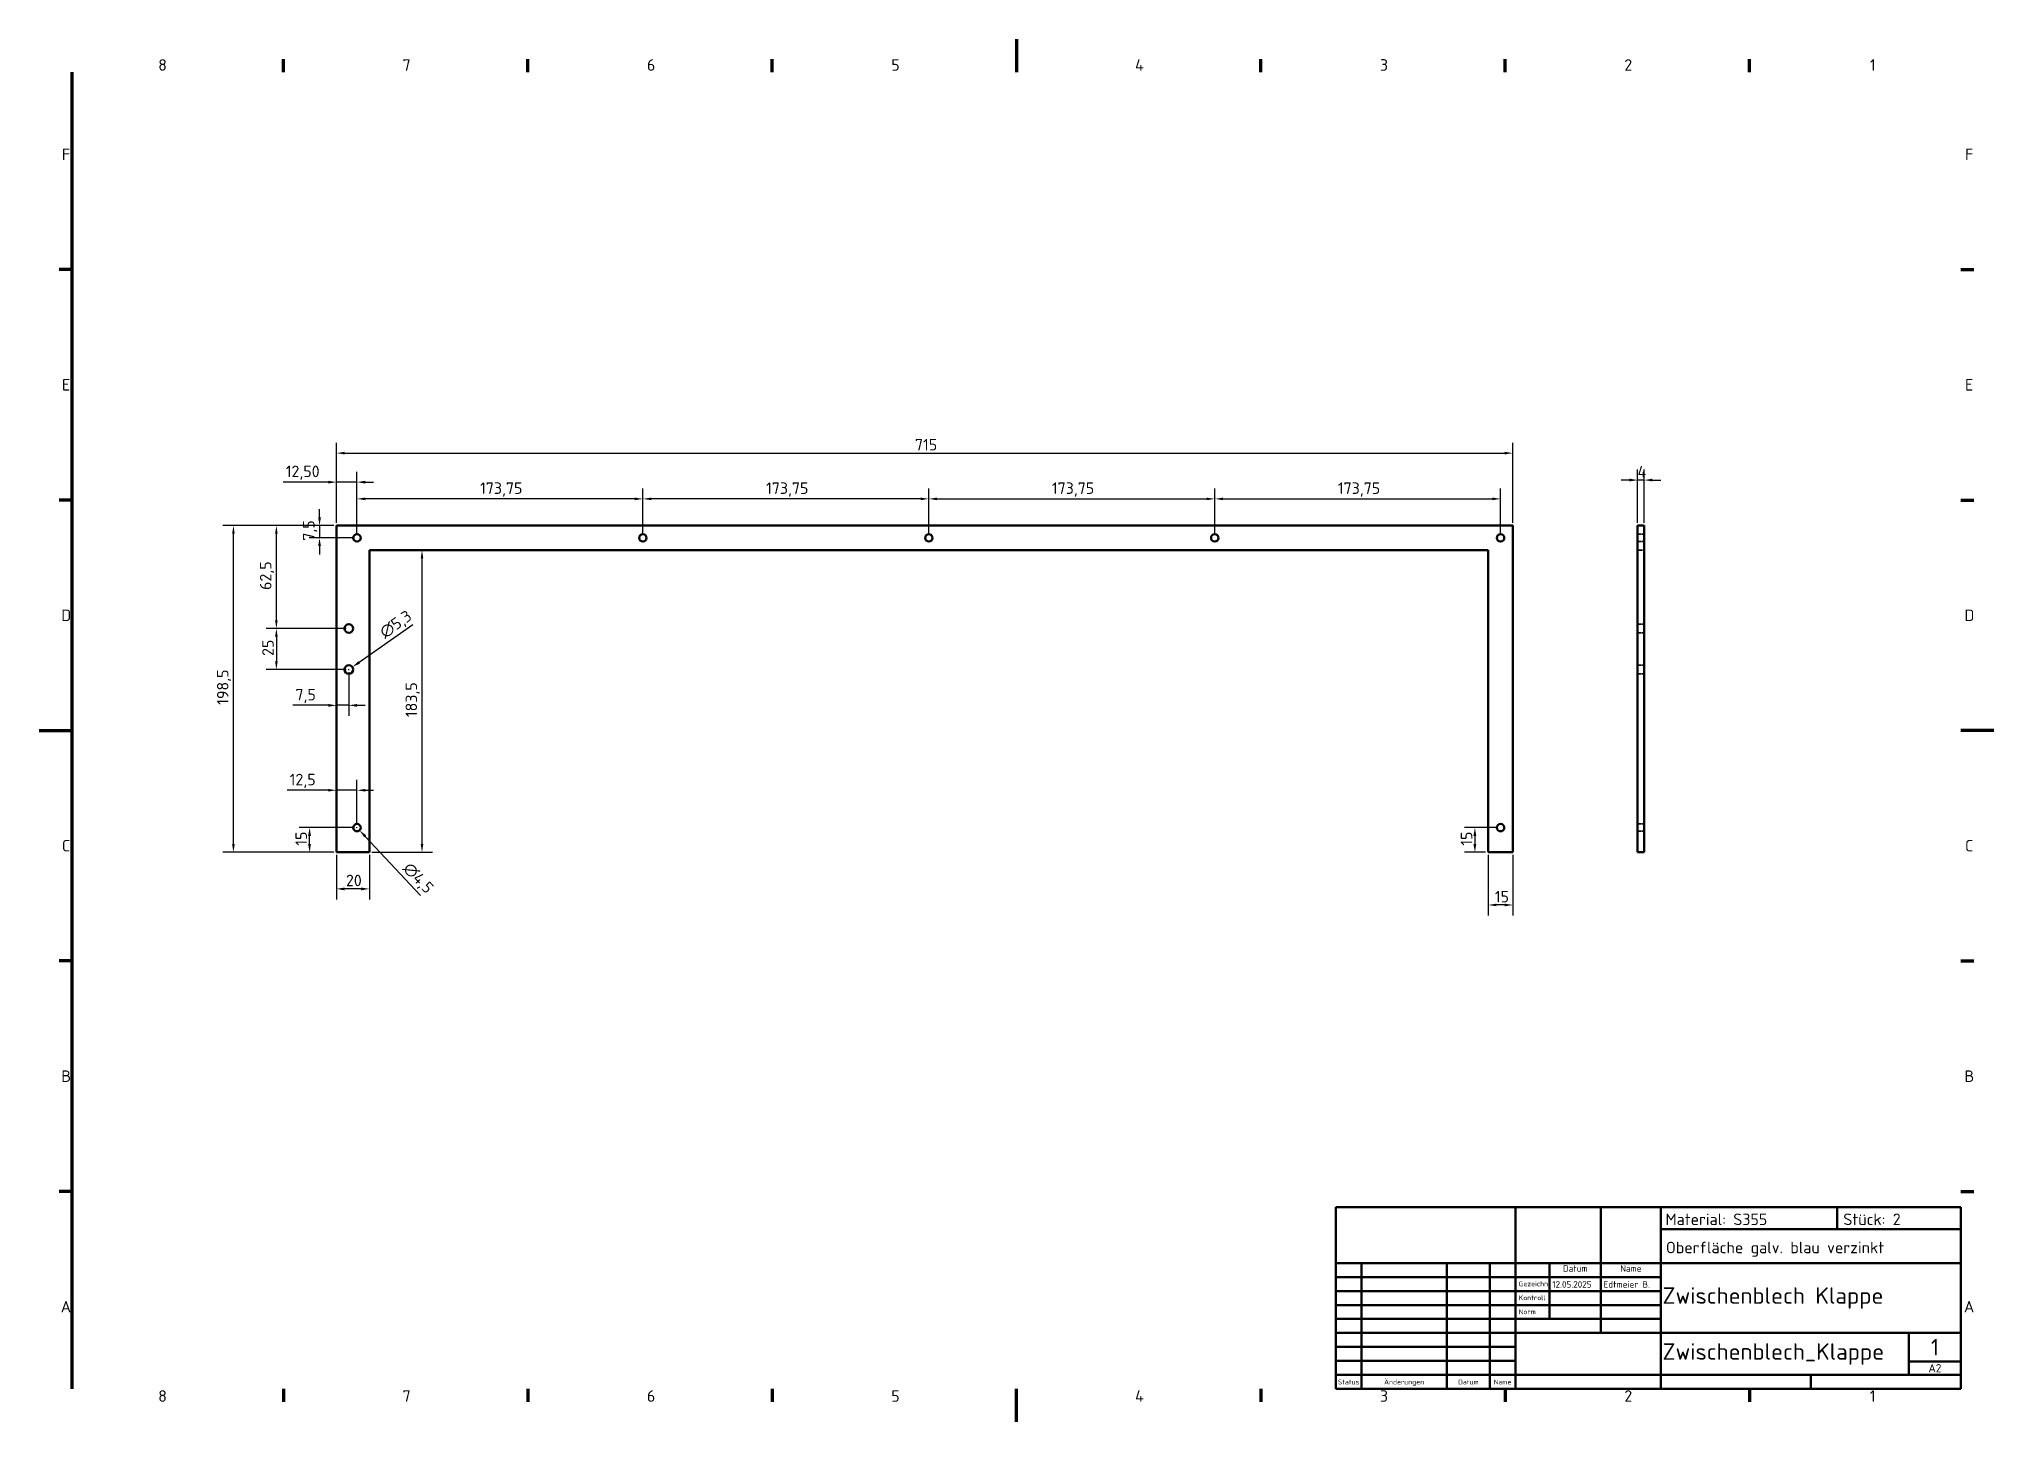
# Model space of a CAD drawing. Header units: millimetres. Extents: x 0 to 1188, y 0 to 840.
import ezdxf
from ezdxf.enums import TextEntityAlignment as Align

# ---------------------------------------------------------------- set-up
doc = ezdxf.new("R2010")
doc.units = ezdxf.units.MM
doc.header["$LTSCALE"] = 2
doc.linetypes.add('DASHED', pattern=[0.2067, 0.1654, -0.0413])
for name, color, linetype, lineweight in [('Bemaßung (ISO)', 7, 'Continuous', 25), ('Rahmen (ISO)', 7, 'Continuous', 70), ('Sichtbar (ISO)', 7, 'Continuous', 50), ('Symbol (ISO)', 7, 'Continuous', 25), ('Titel (ISO)', 7, 'Continuous', 50), ('Verdeckt (ISO)', 7, 'DASHED', 35)]:
    doc.layers.add(name, color=color, linetype=linetype, lineweight=lineweight)
doc.styles.add('Notiztext (DIN)', font='isocpeur.ttf')
doc.styles.add('Textstil11', font='isocpeur.ttf')
doc.styles.add('Textstil13', font='isocpeur.ttf')
doc.styles.add('Textstil14', font='isocpeur.ttf')
doc.styles.add('Textstil19', font='isocpeur.ttf')
doc.dimstyles.new('Standard (DIN)', dxfattribs={"dimscale": 2, "dimtxt": 3.5, "dimasz": 2.5, "dimexe": 3.175, "dimexo": 0.8, "dimgap": 0.8, "dimtad": 1, "dimrnd": 1e-08, "dimzin": 0, "dimtxsty": 'Notiztext (DIN)', "dimcen": 0.09, "dimdle": 10, "dimclrd": 256, "dimclre": 256, "dimclrt": 256, "dimadec": 0, "dimazin": 0, "dimtfac": 1, "dimtmove": 0, "dimatfit": 3, "dimfxl": 0, "dimtolj": 1, "dimtzin": 0, "dimlwd": -1, "dimlwe": -1, "dimarcsym": 0})

# ---------------------------------------------------------------- blocks, each defined once
blk = doc.blocks.new('Ränder Vorgaberahmen')
at = {"layer": 'Rahmen (ISO)'}
for p, q in [((74.25, 410), (74.25, 413.9)), ((148.5, 410), (148.5, 413.9)), ((222.75, 410), (222.75, 413.9)), ((371.25, 410), (371.25, 413.9)), ((445.5, 410), (445.5, 413.9)), ((519.75, 410), (519.75, 413.9)), ((10, 350), (6.1, 350)), ((584, 350), (587.9, 350)), ((10, 280), (6.1, 280)), ((584, 280), (587.9, 280)), ((10, 140), (6.1, 140)), ((584, 140), (587.9, 140)), ((10, 70), (6.1, 70)), ((584, 70), (587.9, 70)), ((74.25, 10), (74.25, 6.1)), ((148.5, 10), (148.5, 6.1)), ((222.75, 10), (222.75, 6.1)), ((371.25, 10), (371.25, 6.1)), ((445.5, 10), (445.5, 6.1)), ((519.75, 10), (519.75, 6.1))]:
    blk.add_line(p, q, dxfattribs=at)
at = {"layer": 'Rahmen (ISO)', "flags": 128}
for points in [[(297, 420), (297, 410)], [(10, 10), (10, 410)], [(0, 210), (10, 210)], [(594, 210), (584, 210)], [(297, 0), (297, 10)]]:
    blk.add_lwpolyline(points, dxfattribs=at)
at = {"layer": 'Rahmen (ISO)', "char_height": 3.5, "attachment_point": 7, "style": 'Notiztext (DIN)'}
for s, insert in [('8', (36.2, 410.4)), ('7', (110.45, 410.4)), ('6', (184.7, 410.4)), ('5', (258.95, 410.4)), ('4', (333.03, 410.4)), ('3', (407.45, 410.4)), ('2', (481.7, 410.4)), ('1', (556.3, 410.4)), ('F', (6.93, 383.25)), ('F', (585.23, 383.25)), ('E', (6.93, 313.25)), ('E', (585.23, 313.25)), ('D', (6.75, 243.25)), ('D', (585.05, 243.25)), ('C', (6.93, 173.25)), ('C', (585.23, 173.25)), ('B', (6.75, 103.25)), ('B', (585.05, 103.25)), ('A', (6.58, 33.25)), ('A', (584.88, 33.25)), ('8', (36.2, 6.1)), ('7', (110.45, 6.1)), ('6', (184.7, 6.1)), ('5', (258.95, 6.1)), ('4', (333.03, 6.1)), ('3', (407.45, 6.1)), ('2', (481.7, 6.1)), ('1', (556.3, 6.1))]:
    blk.add_mtext(s, dxfattribs=dict(at, insert=insert))
blk = doc.blocks.new('Schriftfelder DIN')
at = {"layer": 'Titel (ISO)'}
for p, q in [((288.4, 155.08), (98.4, 155.08)), ((98.4, 155.08), (98.4, 99.83)), ((153, 99.83), (153, 155.08)), ((179, 138.08), (179, 155.08)), ((197.2, 99.83), (197.2, 155.08)), ((250.8, 148.33), (250.8, 155.08)), ((288.4, 99.83), (288.4, 155.08)), ((197.2, 148.33), (288.4, 148.33)), ((98.4, 138.08), (288.4, 138.08)), ((106.2, 99.83), (106.2, 138.08)), ((132.2, 99.83), (132.2, 138.08)), ((145.2, 99.83), (145.2, 138.08)), ((163.4, 121.08), (163.4, 138.08)), ((179, 116.83), (179, 138.08)), ((98.4, 133.83), (153, 133.83)), ((153, 133.83), (197.2, 133.83)), ((98.4, 129.58), (153, 129.58)), ((98.4, 125.33), (153, 125.33)), ((153, 129.58), (197.2, 129.58)), ((153, 125.33), (197.2, 125.33)), ((98.4, 121.08), (153, 121.08)), ((153, 121.08), (197.2, 121.08)), ((98.4, 116.83), (153, 116.83)), ((153, 116.83), (288.4, 116.83)), ((272.6, 104.08), (272.6, 116.83)), ((98.4, 112.58), (153, 112.58)), ((153, 108.33), (98.4, 108.33)), ((272.6, 108.22), (288.4, 108.22)), ((98.4, 104.08), (153, 104.08)), ((153, 104.08), (197.2, 104.08)), ((197.2, 104.08), (288.4, 104.08)), ((242.8, 99.83), (242.8, 104.08)), ((98.4, 99.83), (288.4, 99.83))]:
    blk.add_line(p, q, dxfattribs=at)
at = {"layer": 'Titel (ISO)', "style": 'Textstil14'}
for s, p in [('Datum', (171.2, 134.83)), ('Name', (188.1, 134.83))]:
    blk.add_text(s, height=2, dxfattribs=at).set_placement(p, align=Align.BOTTOM_CENTER)
at = {"layer": 'Titel (ISO)', "style": 'Textstil13'}
for s, p in [('Gezeichn', (154, 130.58)), ('Kontroll', (154, 126.33)), ('Norm', (154, 122.08))]:
    blk.add_text(s, height=1.5, dxfattribs=at).set_placement(p, align=Align.BOTTOM_LEFT)
for s, p in [('Status', (102.3, 101.95)), ('Änderungen', (119.2, 101.95)), ('Datum', (138.7, 101.95)), ('Name', (149.1, 101.95))]:
    blk.add_text(s, height=1.5, dxfattribs=at).set_placement(p, align=Align.MIDDLE_CENTER)
at = {"layer": 'Titel (ISO)'}
for tag, p, height, style in [('ERSTELLUNGSDATUM_001', (164.2, 130.58), 2, 'Textstil14'), ('AUTOR_001', (179.8, 130.58), 2, 'Textstil14'), ('TITEL_001', (197.7, 125.7), 5, 'Textstil11'), ('BAUTEILNUMMER_001', (197.7, 108.7), 5, 'Textstil11'), ('Blattnummer_001', (279.25, 110.02), 5, 'Textstil11'), ('Blattgröße_001', (278.51, 104.9), 2.49, 'Textstil19')]:
    blk.add_attdef(tag, p, '', height=height, dxfattribs=dict(at, style=style))
at = {"layer": 'Titel (ISO)', "style": 'Textstil14'}
for tag, p in [('KONTROLLDATUM', (164.4, 126.33)), ('KONTROLLIERT_VON', (180, 126.33)), ('GENEHM.DAT._KONSTR.', (164.4, 122.08)), ('KONSTR._GEN._VON', (180, 122.08))]:
    blk.add_attdef(tag, text='', height=2, dxfattribs=at).set_placement(p, align=Align.BOTTOM_LEFT)
blk = doc.blocks.new('*D5')
at = {"layer": 'Bemaßung (ISO)'}
for p, q in [((180.7, 546.1), (180.7, 594.8)), ((895.7, 546.1), (895.7, 594.8)), ((185.7, 588.5), (890.7, 588.5))]:
    blk.add_line(p, q, dxfattribs=at)
for points in [[(185.7, 589.3), (185.7, 587.7), (180.7, 588.5)], [(890.7, 589.3), (890.7, 587.7), (895.7, 588.5)]]:
    blk.add_solid(points, dxfattribs=at)
at = {"layer": 'Defpoints', "color": 0}
for p in [(895.7, 588.5), (180.7, 544.5), (895.7, 544.5)]:
    blk.add_point(p, dxfattribs=at)
at = {"layer": 'Bemaßung (ISO)', "insert": (532.3, 597.1), "char_height": 7, "attachment_point": 1, "style": 'Notiztext (DIN)'}
blk.add_mtext('\\A1;715', dxfattribs=at)
blk = doc.blocks.new('*D6')
at = {"layer": 'Bemaßung (ISO)'}
for p, q in [((179.1, 544.5), (111.7, 544.5)), ((118.1, 351), (118.1, 539.5)), ((179.1, 346), (111.7, 346))]:
    blk.add_line(p, q, dxfattribs=at)
for points in [[(117.3, 539.5), (118.9, 539.5), (118.1, 544.5)], [(117.3, 351), (118.9, 351), (118.1, 346)]]:
    blk.add_solid(points, dxfattribs=at)
at = {"layer": 'Defpoints', "color": 0}
for p in [(118.1, 544.5), (180.7, 544.5), (180.7, 346)]:
    blk.add_point(p, dxfattribs=at)
at = {"layer": 'Bemaßung (ISO)', "insert": (108.1, 435.6), "char_height": 7, "attachment_point": 1, "rotation": 90, "style": 'Notiztext (DIN)'}
blk.add_mtext('\\A1;198,5', dxfattribs=at)
blk = doc.blocks.new('*D7')
at = {"layer": 'Bemaßung (ISO)'}
for p, q in [((180.7, 344.4), (180.7, 317.4)), ((200.7, 344.4), (200.7, 317.4)), ((195.7, 323.8), (185.7, 323.8))]:
    blk.add_line(p, q, dxfattribs=at)
for points in [[(185.7, 324.6), (185.7, 322.9), (180.7, 323.8)], [(195.7, 324.6), (195.7, 322.9), (200.7, 323.8)]]:
    blk.add_solid(points, dxfattribs=at)
at = {"layer": 'Defpoints', "color": 0}
for p in [(180.7, 346), (200.7, 346), (180.7, 323.8)]:
    blk.add_point(p, dxfattribs=at)
at = {"layer": 'Bemaßung (ISO)', "insert": (186.5, 332.4), "char_height": 7, "attachment_point": 1, "style": 'Notiztext (DIN)'}
blk.add_mtext('\\A1;20', dxfattribs=at)
blk = doc.blocks.new('*D8')
at = {"layer": 'Bemaßung (ISO)'}
for p, q in [((880.7, 344.4), (880.7, 307.6)), ((895.7, 344.4), (895.7, 307.6)), ((890.7, 314), (885.7, 314))]:
    blk.add_line(p, q, dxfattribs=at)
for points in [[(885.7, 314.8), (885.7, 313.2), (880.7, 314)], [(890.7, 314.8), (890.7, 313.2), (895.7, 314)]]:
    blk.add_solid(points, dxfattribs=at)
at = {"layer": 'Defpoints', "color": 0}
for p in [(880.7, 346), (895.7, 346), (880.7, 314)]:
    blk.add_point(p, dxfattribs=at)
at = {"layer": 'Bemaßung (ISO)', "insert": (884.7, 322.6), "char_height": 7, "attachment_point": 1, "style": 'Notiztext (DIN)'}
blk.add_mtext('\\A1;15', dxfattribs=at)
blk = doc.blocks.new('*D9')
at = {"layer": 'Bemaßung (ISO)'}
for p, q in [((966.5, 572.1), (961.5, 572.1)), ((971.5, 546.1), (971.5, 578.5)), ((975.5, 572.1), (971.5, 572.1)), ((975.5, 546.1), (975.5, 578.5)), ((980.5, 572.1), (985.5, 572.1))]:
    blk.add_line(p, q, dxfattribs=at)
for points in [[(966.5, 573), (966.5, 571.3), (971.5, 572.1)], [(980.5, 573), (980.5, 571.3), (975.5, 572.1)]]:
    blk.add_solid(points, dxfattribs=at)
at = {"layer": 'Defpoints', "color": 0}
for p in [(971.5, 572.1), (971.5, 544.5), (975.5, 544.5)]:
    blk.add_point(p, dxfattribs=at)
at = {"layer": 'Bemaßung (ISO)', "insert": (971.4, 580.7), "char_height": 7, "attachment_point": 1, "style": 'Notiztext (DIN)'}
blk.add_mtext('\\A1;4', dxfattribs=at)
blk = doc.blocks.new('*D10')
at = {"layer": 'Bemaßung (ISO)'}
for p, q in [((232.7, 524.5), (232.7, 351)), ((202.3, 346), (239.1, 346))]:
    blk.add_line(p, q, dxfattribs=at)
for points in [[(231.9, 524.5), (233.5, 524.5), (232.7, 529.5)], [(231.9, 351), (233.5, 351), (232.7, 346)]]:
    blk.add_solid(points, dxfattribs=at)
at = {"layer": 'Defpoints', "color": 0}
for p in [(232.7, 529.5), (200.7, 346), (232.7, 346)]:
    blk.add_point(p, dxfattribs=at)
at = {"layer": 'Bemaßung (ISO)', "insert": (222.7, 428.1), "char_height": 7, "attachment_point": 1, "rotation": 90, "style": 'Notiztext (DIN)'}
blk.add_mtext('\\A1;183,5', dxfattribs=at)
blk = doc.blocks.new('*D11')
at = {"layer": 'Bemaßung (ISO)'}
for p, q in [((170.4, 549.5), (170.4, 554.5)), ((179.1, 544.5), (164.1, 544.5)), ((191.6, 537), (164.1, 537)), ((170.4, 544.5), (170.4, 537)), ((170.4, 532), (170.4, 527))]:
    blk.add_line(p, q, dxfattribs=at)
for points in [[(169.6, 549.5), (171.3, 549.5), (170.4, 544.5)], [(169.6, 532), (171.3, 532), (170.4, 537)]]:
    blk.add_solid(points, dxfattribs=at)
at = {"layer": 'Defpoints', "color": 0}
for p in [(170.4, 537), (180.7, 544.5), (193.2, 537)]:
    blk.add_point(p, dxfattribs=at)
at = {"layer": 'Bemaßung (ISO)', "insert": (160.4, 535.3), "char_height": 7, "attachment_point": 1, "rotation": 90, "style": 'Notiztext (DIN)'}
blk.add_mtext('\\A1;7,5', dxfattribs=at)
blk = doc.blocks.new('*D12')
at = {"layer": 'Bemaßung (ISO)'}
for p, q in [((179.1, 544.5), (137.9, 544.5)), ((144.2, 487), (144.2, 539.5)), ((186.6, 482), (137.9, 482))]:
    blk.add_line(p, q, dxfattribs=at)
for points in [[(143.4, 539.5), (145, 539.5), (144.2, 544.5)], [(143.4, 487), (145, 487), (144.2, 482)]]:
    blk.add_solid(points, dxfattribs=at)
at = {"layer": 'Defpoints', "color": 0}
for p in [(144.2, 544.5), (180.7, 544.5), (188.2, 482)]:
    blk.add_point(p, dxfattribs=at)
at = {"layer": 'Bemaßung (ISO)', "insert": (134.2, 505.4), "char_height": 7, "attachment_point": 1, "rotation": 90, "style": 'Notiztext (DIN)'}
blk.add_mtext('\\A1;62,5', dxfattribs=at)
blk = doc.blocks.new('*D13')
at = {"layer": 'Bemaßung (ISO)'}
for p, q in [((186.6, 482), (137.9, 482)), ((144.2, 477), (144.2, 462)), ((186.6, 457), (137.9, 457))]:
    blk.add_line(p, q, dxfattribs=at)
for points in [[(143.4, 477), (145, 477), (144.2, 482)], [(143.4, 462), (145, 462), (144.2, 457)]]:
    blk.add_solid(points, dxfattribs=at)
at = {"layer": 'Defpoints', "color": 0}
for p in [(188.2, 482), (144.2, 457), (188.2, 457)]:
    blk.add_point(p, dxfattribs=at)
at = {"layer": 'Bemaßung (ISO)', "insert": (135.6, 465.3), "char_height": 7, "attachment_point": 1, "rotation": 90, "style": 'Notiztext (DIN)'}
blk.add_mtext('\\A1;25', dxfattribs=at)
blk = doc.blocks.new('*D14')
at = {"layer": 'Bemaßung (ISO)'}
for p, q in [((188.2, 455.4), (188.2, 428.9)), ((175.7, 435.3), (154.2, 435.3)), ((188.2, 435.3), (180.7, 435.3)), ((193.2, 435.3), (198.2, 435.3))]:
    blk.add_line(p, q, dxfattribs=at)
for points in [[(175.7, 436.1), (175.7, 434.4), (180.7, 435.3)], [(193.2, 436.1), (193.2, 434.4), (188.2, 435.3)]]:
    blk.add_solid(points, dxfattribs=at)
at = {"layer": 'Defpoints', "color": 0}
for p in [(188.2, 457), (180.7, 435.3), (180.7, 432)]:
    blk.add_point(p, dxfattribs=at)
at = {"layer": 'Bemaßung (ISO)', "insert": (155.8, 445.3), "char_height": 7, "attachment_point": 1, "style": 'Notiztext (DIN)'}
blk.add_mtext('\\A1;7,5', dxfattribs=at)
blk = doc.blocks.new('*D15')
at = {"layer": 'Bemaßung (ISO)'}
for p, q in [((227.1, 484.2), (194.5, 461.4)), ((188, 457), (188.4, 457)), ((188.2, 456.8), (188.2, 457.2))]:
    blk.add_line(p, q, dxfattribs=at)
blk.add_solid([(194, 462.1), (195, 460.7), (190.4, 458.5)], dxfattribs=at)
at = {"layer": 'Defpoints', "color": 0}
for p in [(186, 455.5), (190.4, 458.5)]:
    blk.add_point(p, dxfattribs=at)
at = {"layer": 'Bemaßung (ISO)', "insert": (206, 481.6), "char_height": 7, "attachment_point": 1, "rotation": 34.9733, "style": 'Notiztext (DIN)'}
blk.add_mtext('\\A1;∅5,3', dxfattribs=at)
blk = doc.blocks.new('*D16')
at = {"layer": 'Bemaßung (ISO)'}
for p, q in [((191.6, 361), (158, 361)), ((179.1, 346), (158, 346)), ((164.4, 351), (164.4, 356))]:
    blk.add_line(p, q, dxfattribs=at)
for points in [[(163.5, 356), (165.2, 356), (164.4, 361)], [(163.5, 351), (165.2, 351), (164.4, 346)]]:
    blk.add_solid(points, dxfattribs=at)
at = {"layer": 'Defpoints', "color": 0}
for p in [(164.4, 361), (193.2, 361), (180.7, 346)]:
    blk.add_point(p, dxfattribs=at)
at = {"layer": 'Bemaßung (ISO)', "insert": (155.8, 350), "char_height": 7, "attachment_point": 1, "rotation": 90, "style": 'Notiztext (DIN)'}
blk.add_mtext('\\A1;15', dxfattribs=at)
blk = doc.blocks.new('*D17')
at = {"layer": 'Bemaßung (ISO)'}
for p, q in [((175.7, 383.7), (150.7, 383.7)), ((193.2, 383.7), (180.7, 383.7)), ((193.2, 362.6), (193.2, 390.1)), ((198.2, 383.7), (203.2, 383.7))]:
    blk.add_line(p, q, dxfattribs=at)
for points in [[(175.7, 384.5), (175.7, 382.9), (180.7, 383.7)], [(198.2, 384.5), (198.2, 382.9), (193.2, 383.7)]]:
    blk.add_solid(points, dxfattribs=at)
at = {"layer": 'Defpoints', "color": 0}
for p in [(180.7, 383.7), (180.7, 382.8), (193.2, 361)]:
    blk.add_point(p, dxfattribs=at)
at = {"layer": 'Bemaßung (ISO)', "insert": (152.3, 393.7), "char_height": 7, "attachment_point": 1, "style": 'Notiztext (DIN)'}
blk.add_mtext('\\A1;12,5', dxfattribs=at)
blk = doc.blocks.new('*D18')
at = {"layer": 'Bemaßung (ISO)'}
for p, q in [((193, 361), (193.4, 361)), ((193.2, 360.8), (193.2, 361.2)), ((231.8, 319.7), (198.2, 355.7))]:
    blk.add_line(p, q, dxfattribs=at)
blk.add_solid([(198.8, 356.3), (197.6, 355.1), (194.7, 359.4)], dxfattribs=at)
at = {"layer": 'Defpoints', "color": 0}
for p in [(191.7, 362.6), (194.7, 359.4)]:
    blk.add_point(p, dxfattribs=at)
at = {"layer": 'Bemaßung (ISO)', "insert": (225.9, 340.7), "char_height": 7, "attachment_point": 1, "rotation": 313.0595, "style": 'Notiztext (DIN)'}
blk.add_mtext('\\A1;∅4,5', dxfattribs=at)
blk = doc.blocks.new('*D19')
at = {"layer": 'Bemaßung (ISO)'}
for p, q in [((540.7, 538.6), (540.7, 567)), ((545.7, 560.7), (709.5, 560.7)), ((714.5, 538.6), (714.5, 567))]:
    blk.add_line(p, q, dxfattribs=at)
for points in [[(545.7, 561.5), (545.7, 559.9), (540.7, 560.7)], [(709.5, 561.5), (709.5, 559.9), (714.5, 560.7)]]:
    blk.add_solid(points, dxfattribs=at)
at = {"layer": 'Defpoints', "color": 0}
for p in [(714.5, 560.7), (540.7, 537), (714.5, 537)]:
    blk.add_point(p, dxfattribs=at)
at = {"layer": 'Bemaßung (ISO)', "insert": (615.5, 570.7), "char_height": 7, "attachment_point": 1, "style": 'Notiztext (DIN)'}
blk.add_mtext('\\A1;173,75', dxfattribs=at)
blk = doc.blocks.new('*D20')
at = {"layer": 'Bemaßung (ISO)'}
for p, q in [((714.5, 538.6), (714.5, 567)), ((719.5, 560.7), (883.2, 560.7)), ((888.2, 538.6), (888.2, 567))]:
    blk.add_line(p, q, dxfattribs=at)
for points in [[(719.5, 561.5), (719.5, 559.9), (714.5, 560.7)], [(883.2, 561.5), (883.2, 559.9), (888.2, 560.7)]]:
    blk.add_solid(points, dxfattribs=at)
at = {"layer": 'Defpoints', "color": 0}
for p in [(888.2, 560.7), (714.5, 537), (888.2, 537)]:
    blk.add_point(p, dxfattribs=at)
at = {"layer": 'Bemaßung (ISO)', "insert": (789.3, 570.7), "char_height": 7, "attachment_point": 1, "style": 'Notiztext (DIN)'}
blk.add_mtext('\\A1;173,75', dxfattribs=at)
blk = doc.blocks.new('*D21')
at = {"layer": 'Bemaßung (ISO)'}
for p, q in [((367, 538.6), (367, 567)), ((535.7, 560.7), (372, 560.7)), ((540.7, 538.6), (540.7, 567))]:
    blk.add_line(p, q, dxfattribs=at)
for points in [[(372, 561.5), (372, 559.9), (367, 560.7)], [(535.7, 561.5), (535.7, 559.9), (540.7, 560.7)]]:
    blk.add_solid(points, dxfattribs=at)
at = {"layer": 'Defpoints', "color": 0}
for p in [(367, 560.7), (367, 537), (540.7, 537)]:
    blk.add_point(p, dxfattribs=at)
at = {"layer": 'Bemaßung (ISO)', "insert": (441.8, 570.7), "char_height": 7, "attachment_point": 1, "style": 'Notiztext (DIN)'}
blk.add_mtext('\\A1;173,75', dxfattribs=at)
blk = doc.blocks.new('*D22')
at = {"layer": 'Bemaßung (ISO)'}
for p, q in [((193.2, 538.6), (193.2, 567)), ((362, 560.7), (198.2, 560.7)), ((367, 538.6), (367, 567))]:
    blk.add_line(p, q, dxfattribs=at)
for points in [[(198.2, 561.5), (198.2, 559.9), (193.2, 560.7)], [(362, 561.5), (362, 559.9), (367, 560.7)]]:
    blk.add_solid(points, dxfattribs=at)
at = {"layer": 'Defpoints', "color": 0}
for p in [(193.2, 560.7), (193.2, 537), (367, 537)]:
    blk.add_point(p, dxfattribs=at)
at = {"layer": 'Bemaßung (ISO)', "insert": (268, 570.7), "char_height": 7, "attachment_point": 1, "style": 'Notiztext (DIN)'}
blk.add_mtext('\\A1;173,75', dxfattribs=at)
blk = doc.blocks.new('*D23')
at = {"layer": 'Bemaßung (ISO)'}
for p, q in [((175.7, 570.9), (148.3, 570.9)), ((180.7, 546.1), (180.7, 577.2)), ((193.2, 570.9), (180.7, 570.9)), ((193.2, 538.6), (193.2, 577.2)), ((198.2, 570.9), (203.2, 570.9))]:
    blk.add_line(p, q, dxfattribs=at)
for points in [[(175.7, 571.7), (175.7, 570), (180.7, 570.9)], [(198.2, 571.7), (198.2, 570), (193.2, 570.9)]]:
    blk.add_solid(points, dxfattribs=at)
at = {"layer": 'Defpoints', "color": 0}
for p in [(180.7, 570.9), (180.7, 544.5), (193.2, 537)]:
    blk.add_point(p, dxfattribs=at)
at = {"layer": 'Bemaßung (ISO)', "insert": (149.9, 580.9), "char_height": 7, "attachment_point": 1, "style": 'Notiztext (DIN)'}
blk.add_mtext('\\A1;12,50', dxfattribs=at)
blk = doc.blocks.new('*D24')
at = {"layer": 'Bemaßung (ISO)'}
for p, q in [((886.6, 361), (866.2, 361)), ((879.1, 346), (866.2, 346)), ((872.6, 356), (872.6, 351))]:
    blk.add_line(p, q, dxfattribs=at)
for points in [[(871.7, 356), (873.4, 356), (872.6, 361)], [(871.7, 351), (873.4, 351), (872.6, 346)]]:
    blk.add_solid(points, dxfattribs=at)
at = {"layer": 'Defpoints', "color": 0}
for p in [(888.2, 361), (872.6, 346), (880.7, 346)]:
    blk.add_point(p, dxfattribs=at)
at = {"layer": 'Bemaßung (ISO)', "insert": (864, 350), "char_height": 7, "attachment_point": 1, "rotation": 90, "style": 'Notiztext (DIN)'}
blk.add_mtext('\\A1;15', dxfattribs=at)

msp = doc.modelspace()

# ---------------------------------------------------------------- linework, layer by layer
at = {"layer": 'Sichtbar (ISO)'}
for p, q in [((180.714, 544.498), (895.714, 544.498)), ((180.714, 345.998), (180.714, 544.498)), ((895.714, 544.498), (895.714, 345.998)), ((971.491, 544.498), (975.491, 544.498)), ((971.491, 544.498), (971.491, 345.998)), ((975.491, 345.998), (975.491, 544.498)), ((880.714, 529.498), (200.714, 529.498)), ((200.714, 529.498), (200.714, 345.998)), ((880.714, 345.998), (880.714, 529.498)), ((200.714, 345.998), (180.714, 345.998)), ((895.714, 345.998), (880.714, 345.998)), ((971.491, 345.998), (975.491, 345.998))]:
    msp.add_line(p, q, dxfattribs=at)
for centre, radius in [((193.214, 536.998), 2.25), ((366.964, 536.998), 2.25), ((540.714, 536.998), 2.25), ((714.464, 536.998), 2.25), ((888.214, 536.998), 2.25), ((188.214, 481.998), 2.65), ((188.214, 456.998), 2.65), ((193.214, 360.998), 2.25), ((888.214, 360.998), 2.25)]:
    msp.add_circle(centre, radius, dxfattribs=at)
at = {"layer": 'Verdeckt (ISO)', "ltscale": 3.809293}
for p, q in [((975.491, 539.248), (971.491, 539.248)), ((975.491, 534.748), (971.491, 534.748)), ((971.491, 529.498), (975.491, 529.498)), ((975.491, 484.648), (971.491, 484.648)), ((975.491, 479.348), (971.491, 479.348)), ((975.491, 459.648), (971.491, 459.648)), ((975.491, 454.348), (971.491, 454.348)), ((975.491, 363.248), (971.491, 363.248)), ((975.491, 358.748), (971.491, 358.748))]:
    msp.add_line(p, q, dxfattribs=at)

# ---------------------------------------------------------------- block references
at = {"xscale": 2, "yscale": 2, "zscale": 2}
msp.add_blockref('Ränder Vorgaberahmen', (0, 0), dxfattribs=at)
msp.add_blockref('Schriftfelder DIN', (591.198, -179.656), dxfattribs=at).add_auto_attribs({'Blattnummer_001': '1', 'Blattgröße_001': 'A2', 'TITEL_001': 'Zwischenblech Klappe', 'BAUTEILNUMMER_001': 'Zwischenblech_Klappe', 'ERSTELLUNGSDATUM_001': '12.05.2025', 'AUTOR_001': 'Edtmeier B.'})

# ---------------------------------------------------------------- texts
at = {"layer": 'Symbol (ISO)', "char_height": 7, "attachment_point": 1, "style": 'Notiztext (DIN)'}
for s, insert, width in [('\\fISOCPEUR|b0|i0;Material: S355', (988.372, 126.554), 60.87013), ('\\fISOCPEUR|b0|i0;Stück: 2', (1096.462, 126.554), 34.98701), ('\\fISOCPEUR|b0|i0;Oberfläche galv. blau verzinkt', (988.667, 109.425), 130.13637)]:
    msp.add_mtext(s, dxfattribs=dict(at, insert=insert, width=width))

# ---------------------------------------------------------------- dimensions: what is measured, and where the dimension line sits
at = {"layer": 'Bemaßung (ISO)'}
for base, p1, p2, angle, override, picture, middle in [((895.714, 588.498), (180.714, 544.498), (895.714, 544.498), 180, {"dimgap": 0.8, "dimdec": 0, "dimtol": 0, "dimlim": 0, "dimtp": 0, "dimtm": 0, "dimtdec": 2, "dimtofl": 0, "dimatfit": 1}, '*D5', (538.214, 588.498)), ((180.714, 570.867), (193.214, 536.998), (180.714, 544.498), 180, {"dimgap": 0.8, "dimdec": 2, "dimtol": 0, "dimlim": 0, "dimtp": 0, "dimtm": 0, "dimtdec": 2, "dimtofl": 1, "dimatfit": 1}, '*D23', (159.489, 570.867)), ((193.214, 560.683), (366.964, 536.998), (193.214, 536.998), 180, {"dimgap": 0.8, "dimdec": 2, "dimtol": 0, "dimlim": 0, "dimtp": 0, "dimtm": 0, "dimtdec": 2, "dimtofl": 0, "dimatfit": 1}, '*D22', (280.089, 560.683)), ((366.964, 560.683), (540.714, 536.998), (366.964, 536.998), 180, {"dimgap": 0.8, "dimdec": 2, "dimtol": 0, "dimlim": 0, "dimtp": 0, "dimtm": 0, "dimtdec": 2, "dimtofl": 0, "dimatfit": 1}, '*D21', (453.839, 560.683)), ((714.464, 560.683), (540.714, 536.998), (714.464, 536.998), 180, {"dimgap": 0.8, "dimdec": 2, "dimtol": 0, "dimlim": 0, "dimtp": 0, "dimtm": 0, "dimtdec": 2, "dimtofl": 0, "dimatfit": 1}, '*D19', (627.589, 560.683)), ((888.214, 560.683), (714.464, 536.998), (888.214, 536.998), 180, {"dimgap": 0.8, "dimdec": 2, "dimtol": 0, "dimlim": 0, "dimtp": 0, "dimtm": 0, "dimtdec": 2, "dimtofl": 0, "dimatfit": 1}, '*D20', (801.339, 560.683)), ((170.429, 536.998), (180.714, 544.498), (193.214, 536.998), 270, {"dimgap": 0.8, "dimdec": 1, "dimtol": 0, "dimlim": 0, "dimtp": 0, "dimtm": 0, "dimtdec": 2, "dimtofl": 1, "dimatfit": 1}, '*D11', (170.429, 540.748)), ((118.096, 544.498), (180.714, 345.998), (180.714, 544.498), 90, {"dimgap": 0.8, "dimdec": 1, "dimtol": 0, "dimlim": 0, "dimtp": 0, "dimtm": 0, "dimtdec": 2, "dimtofl": 0, "dimatfit": 1}, '*D6', (118.096, 445.248)), ((144.214, 544.498), (188.214, 481.998), (180.714, 544.498), 270, {"dimgap": 0.8, "dimdec": 1, "dimtol": 0, "dimlim": 0, "dimtp": 0, "dimtm": 0, "dimtdec": 2, "dimtofl": 0, "dimatfit": 1}, '*D12', (144.214, 513.248)), ((232.714, 345.998), (232.714, 529.498), (200.714, 345.998), 90, {"dimgap": 0.8, "dimdec": 1, "dimse1": 1, "dimtol": 0, "dimlim": 0, "dimtp": 0, "dimtm": 0, "dimtdec": 2, "dimtofl": 0, "dimatfit": 1}, '*D10', (232.714, 437.748)), ((144.214, 456.998), (188.214, 481.998), (188.214, 456.998), 90, {"dimgap": 0.8, "dimdec": 0, "dimtol": 0, "dimlim": 0, "dimtp": 0, "dimtm": 0, "dimtdec": 2, "dimtofl": 0, "dimatfit": 1}, '*D13', (144.214, 469.498)), ((164.37, 360.998), (180.714, 345.998), (193.214, 360.998), 90, {"dimgap": 0.8, "dimdec": 0, "dimtol": 0, "dimlim": 0, "dimtp": 0, "dimtm": 0, "dimtdec": 2, "dimtofl": 0, "dimatfit": 1}, '*D16', (164.37, 353.498)), ((872.552, 345.998), (888.214, 360.998), (880.714, 345.998), 90, {"dimgap": 0.8, "dimdec": 0, "dimtol": 0, "dimlim": 0, "dimtp": 0, "dimtm": 0, "dimtdec": 2, "dimtofl": 0, "dimatfit": 1}, '*D24', (872.552, 353.498)), ((180.714, 323.773), (200.714, 345.998), (180.714, 345.998), 180, {"dimgap": 0.8, "dimdec": 0, "dimtol": 0, "dimlim": 0, "dimtp": 0, "dimtm": 0, "dimtdec": 2, "dimtofl": 0, "dimatfit": 1}, '*D7', (190.714, 323.773)), ((880.714, 313.998), (895.714, 345.998), (880.714, 345.998), 180, {"dimgap": 0.8, "dimdec": 0, "dimtol": 0, "dimlim": 0, "dimtp": 0, "dimtm": 0, "dimtdec": 2, "dimtofl": 0, "dimatfit": 1}, '*D8', (888.214, 313.998))]:
    dim = msp.add_linear_dim(base=base, p1=p1, p2=p2, angle=angle, dimstyle='Standard (DIN)', override=override, dxfattribs=at)
    dim.commit()
    dim.dimension.update_dxf_attribs({"geometry": picture, "text_midpoint": middle, "dimtype": 160})
for base, p1, p2, override, picture, middle in [((971.491, 572.132), (975.491, 544.498), (971.491, 544.498), {"dimgap": 0.8, "dimdec": 0, "dimtol": 0, "dimlim": 0, "dimtp": 0, "dimtm": 0, "dimtdec": 2, "dimtofl": 1, "dimatfit": 1}, '*D9', (973.491, 572.132)), ((180.714, 435.267), (188.214, 456.998), (180.714, 432.004), {"dimgap": 0.8, "dimdec": 1, "dimse2": 1, "dimtol": 0, "dimlim": 0, "dimtp": 0, "dimtm": 0, "dimtdec": 2, "dimtofl": 1, "dimatfit": 1}, '*D14', (161.239, 435.267)), ((180.714, 383.704), (193.214, 360.998), (180.714, 382.778), {"dimgap": 0.8, "dimdec": 1, "dimse2": 1, "dimtol": 0, "dimlim": 0, "dimtp": 0, "dimtm": 0, "dimtdec": 2, "dimtofl": 1, "dimatfit": 1}, '*D17', (159.489, 383.704))]:
    dim = msp.add_linear_dim(base=base, p1=p1, p2=p2, dimstyle='Standard (DIN)', override=override, dxfattribs=at)
    dim.commit()
    dim.dimension.update_dxf_attribs({"geometry": picture, "text_midpoint": middle, "dimtype": 160})
for p1, p2, picture, middle in [((186.042, 455.479), (190.385, 458.517), '*D15', (218.764, 478.369)), ((191.677, 362.642), (194.75, 359.354), '*D18', (224.638, 327.369))]:
    dim = msp.add_diameter_dim_2p(p1=p1, p2=p2, dimstyle='Standard (DIN)', override={"dimgap": 0.8, "dimdec": 1, "dimlfac": 1, "dimtol": 0, "dimlim": 0, "dimtp": 0, "dimtm": 0, "dimtdec": 2, "dimtofl": 0}, dxfattribs=at)
    dim.commit()
    dim.dimension.update_dxf_attribs({"geometry": picture, "text_midpoint": middle, "dimtype": 163})

doc.saveas('drawing.dxf')
